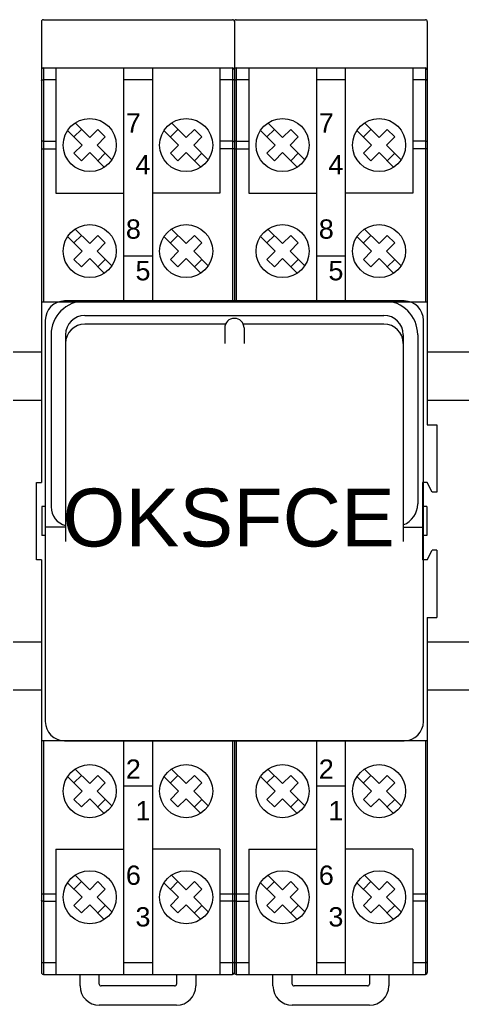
# Model space of a CAD drawing. Header units: millimetres. Extents: x 4137 to 6698, y 1400 to 3585.
# Drawn here: x 5951 to 5996.9, y 2498.6 to 2600.8 of the extents above; entities that cross this region are included whole.
import ezdxf

# ---------------------------------------------------------------- set-up
doc = ezdxf.new("R2010")
doc.units = ezdxf.units.MM
doc.layers.add('000-PI-Oprema', color=30, linetype='Continuous', lineweight=5)
doc.layers.add('002-PI-Kabelska kanalica', color=150, linetype='Continuous')
doc.styles.get("Standard").update_dxf_attribs({"font": 'arial.ttf'})

msp = doc.modelspace()

# ---------------------------------------------------------------- linework, layer by layer
at = {"layer": '000-PI-Oprema', "color": 0, "linetype": 'ByBlock', "lineweight": 0}
for p, q in [((5953.25, 2600.57), (5953.25, 2552.77)), ((5953.45, 2600.77), (5973.05, 2600.77)), ((5973.25, 2600.57), (5973.25, 2571.52)), ((5973.45, 2600.77), (5993.05, 2600.77)), ((5993.25, 2600.57), (5993.25, 2558.77)), ((5953.45, 2595.77), (5953.45, 2571.52)), ((5953.45, 2595.77), (5973.05, 2595.77)), ((5954.75, 2595.77), (5954.75, 2582.77)), ((5961.75, 2595.77), (5961.75, 2571.52)), ((5964.75, 2595.77), (5964.75, 2571.52)), ((5971.75, 2595.77), (5971.75, 2582.77)), ((5973.05, 2595.77), (5973.05, 2571.52)), ((5973.45, 2595.77), (5973.45, 2571.52)), ((5973.45, 2595.77), (5993.05, 2595.77)), ((5974.75, 2595.77), (5974.75, 2582.77)), ((5981.75, 2595.77), (5981.75, 2571.52)), ((5984.75, 2595.77), (5984.75, 2571.52)), ((5991.75, 2595.77), (5991.75, 2582.77)), ((5993.05, 2595.77), (5993.05, 2571.52)), ((5954.75, 2594.55), (5953.45, 2594.55)), ((5964.75, 2594.55), (5961.75, 2594.55)), ((5973.05, 2594.55), (5971.75, 2594.55)), ((5974.75, 2594.55), (5973.45, 2594.55)), ((5984.75, 2594.55), (5981.75, 2594.55)), ((5993.05, 2594.55), (5991.75, 2594.55)), ((5956.73, 2590.06), (5958.25, 2588.55)), ((5966.73, 2590.06), (5968.25, 2588.55)), ((5976.73, 2590.06), (5978.25, 2588.55)), ((5986.73, 2590.06), (5988.25, 2588.55)), ((5955.95, 2589.28), (5957.47, 2587.77)), ((5956.62, 2588.62), (5957.4, 2589.39)), ((5958.25, 2588.55), (5959.1, 2589.39)), ((5959.1, 2589.39), (5959.87, 2588.62)), ((5965.95, 2589.28), (5967.47, 2587.77)), ((5966.62, 2588.62), (5967.4, 2589.39)), ((5968.25, 2588.55), (5969.1, 2589.39)), ((5969.1, 2589.39), (5969.87, 2588.62)), ((5975.95, 2589.28), (5977.47, 2587.77)), ((5976.62, 2588.62), (5977.4, 2589.39)), ((5978.25, 2588.55), (5979.1, 2589.39)), ((5979.1, 2589.39), (5979.87, 2588.62)), ((5985.95, 2589.28), (5987.47, 2587.77)), ((5986.62, 2588.62), (5987.4, 2589.39)), ((5988.25, 2588.55), (5989.1, 2589.39)), ((5989.1, 2589.39), (5989.87, 2588.62)), ((5953.45, 2588.18), (5954.75, 2588.18)), ((5956.62, 2586.92), (5957.47, 2587.77)), ((5959.03, 2587.77), (5959.87, 2588.62)), ((5959.03, 2587.77), (5960.54, 2586.25)), ((5966.62, 2586.92), (5967.47, 2587.77)), ((5969.03, 2587.77), (5969.87, 2588.62)), ((5969.03, 2587.77), (5970.54, 2586.25)), ((5973.05, 2588.18), (5971.75, 2588.18)), ((5973.45, 2588.18), (5974.75, 2588.18)), ((5976.62, 2586.92), (5977.47, 2587.77)), ((5979.03, 2587.77), (5979.87, 2588.62)), ((5979.03, 2587.77), (5980.54, 2586.25)), ((5986.62, 2586.92), (5987.47, 2587.77)), ((5989.03, 2587.77), (5989.87, 2588.62)), ((5989.03, 2587.77), (5990.54, 2586.25)), ((5993.05, 2588.18), (5991.75, 2588.18)), ((5953.25, 2587.39), (5954.75, 2587.39)), ((5956.62, 2586.92), (5957.4, 2586.14)), ((5957.4, 2586.14), (5958.25, 2586.99)), ((5958.25, 2586.99), (5959.76, 2585.47)), ((5959.1, 2586.14), (5959.87, 2586.92)), ((5966.62, 2586.92), (5967.4, 2586.14)), ((5967.4, 2586.14), (5968.25, 2586.99)), ((5968.25, 2586.99), (5969.76, 2585.47)), ((5969.1, 2586.14), (5969.87, 2586.92)), ((5973.25, 2587.39), (5971.75, 2587.39)), ((5973.25, 2587.39), (5974.75, 2587.39)), ((5976.62, 2586.92), (5977.4, 2586.14)), ((5977.4, 2586.14), (5978.25, 2586.99)), ((5978.25, 2586.99), (5979.76, 2585.47)), ((5979.1, 2586.14), (5979.87, 2586.92)), ((5986.62, 2586.92), (5987.4, 2586.14)), ((5987.4, 2586.14), (5988.25, 2586.99)), ((5988.25, 2586.99), (5989.76, 2585.47)), ((5989.1, 2586.14), (5989.87, 2586.92)), ((5993.25, 2587.39), (5991.75, 2587.39)), ((5954.75, 2582.77), (5961.75, 2582.77)), ((5971.75, 2582.77), (5964.75, 2582.77)), ((5974.75, 2582.77), (5981.75, 2582.77)), ((5991.75, 2582.77), (5984.75, 2582.77)), ((5956.73, 2579.06), (5958.25, 2577.55)), ((5966.73, 2579.06), (5968.25, 2577.55)), ((5976.73, 2579.06), (5978.25, 2577.55)), ((5986.73, 2579.06), (5988.25, 2577.55)), ((5955.95, 2578.28), (5957.47, 2576.77)), ((5956.62, 2577.62), (5957.4, 2578.39)), ((5958.25, 2577.55), (5959.1, 2578.39)), ((5959.03, 2576.77), (5959.87, 2577.62)), ((5959.1, 2578.39), (5959.87, 2577.62)), ((5965.95, 2578.28), (5967.47, 2576.77)), ((5966.62, 2577.62), (5967.4, 2578.39)), ((5968.25, 2577.55), (5969.1, 2578.39)), ((5969.03, 2576.77), (5969.87, 2577.62)), ((5969.1, 2578.39), (5969.87, 2577.62)), ((5975.95, 2578.28), (5977.47, 2576.77)), ((5976.62, 2577.62), (5977.4, 2578.39)), ((5978.25, 2577.55), (5979.1, 2578.39)), ((5979.03, 2576.77), (5979.87, 2577.62)), ((5979.1, 2578.39), (5979.87, 2577.62)), ((5985.95, 2578.28), (5987.47, 2576.77)), ((5986.62, 2577.62), (5987.4, 2578.39)), ((5988.25, 2577.55), (5989.1, 2578.39)), ((5989.03, 2576.77), (5989.87, 2577.62)), ((5989.1, 2578.39), (5989.87, 2577.62)), ((5956.62, 2575.92), (5957.47, 2576.77)), ((5959.03, 2576.77), (5960.54, 2575.25)), ((5966.62, 2575.92), (5967.47, 2576.77)), ((5969.03, 2576.77), (5970.54, 2575.25)), ((5976.62, 2575.92), (5977.47, 2576.77)), ((5979.03, 2576.77), (5980.54, 2575.25)), ((5986.62, 2575.92), (5987.47, 2576.77)), ((5989.03, 2576.77), (5990.54, 2575.25)), ((5956.62, 2575.92), (5957.4, 2575.14)), ((5957.4, 2575.14), (5958.25, 2575.99)), ((5958.25, 2575.99), (5959.76, 2574.47)), ((5959.1, 2575.14), (5959.87, 2575.92)), ((5964.75, 2576.25), (5961.75, 2576.25)), ((5966.62, 2575.92), (5967.4, 2575.14)), ((5967.4, 2575.14), (5968.25, 2575.99)), ((5968.25, 2575.99), (5969.76, 2574.47)), ((5969.1, 2575.14), (5969.87, 2575.92)), ((5976.62, 2575.92), (5977.4, 2575.14)), ((5977.4, 2575.14), (5978.25, 2575.99)), ((5978.25, 2575.99), (5979.76, 2574.47)), ((5979.1, 2575.14), (5979.87, 2575.92)), ((5984.75, 2576.25), (5981.75, 2576.25)), ((5986.62, 2575.92), (5987.4, 2575.14)), ((5987.4, 2575.14), (5988.25, 2575.99)), ((5988.25, 2575.99), (5989.76, 2574.47)), ((5989.1, 2575.14), (5989.87, 2575.92)), ((5953.25, 2571.52), (5973.25, 2571.52)), ((5990.85, 2571.6), (5955.65, 2571.6)), ((5957.75, 2571.6), (5988.75, 2571.6)), ((5973.25, 2571.52), (5993.25, 2571.52)), ((5953.65, 2569.6), (5953.65, 2528)), ((5957.75, 2570.1), (5988.75, 2570.1)), ((5992.85, 2528), (5992.85, 2569.6)), ((5972.33, 2569.2), (5957.75, 2569.2)), ((5972.25, 2568.8), (5972.25, 2567.2)), ((5988.75, 2569.2), (5974.16, 2569.2)), ((5974.25, 2568.8), (5974.25, 2567.2)), ((5954.25, 2568.1), (5954.25, 2550.25)), ((5955.75, 2568.1), (5955.75, 2550.25)), ((5990.75, 2568.1), (5990.75, 2550.55)), ((5992.25, 2568.1), (5992.25, 2550.55)), ((5955.75, 2567.2), (5955.75, 2546.65)), ((5990.75, 2567.2), (5990.75, 2546.65)), ((5993.25, 2558.77), (5994.25, 2558.77)), ((5994.25, 2558.77), (5994.25, 2551.77)), ((5952.75, 2544.77), (5952.75, 2552.77)), ((5952.75, 2552.77), (5953.25, 2552.77)), ((5992.75, 2552.77), (5992.75, 2544.77)), ((5993.25, 2552.77), (5992.75, 2552.77)), ((5993.75, 2551.77), (5993.25, 2552.77)), ((5994.25, 2551.77), (5993.75, 2551.77)), ((5953.3, 2550.3), (5953.3, 2547.3)), ((5953.65, 2550.3), (5953.3, 2550.3)), ((5993.2, 2550.3), (5992.85, 2550.3)), ((5993.2, 2550.3), (5993.2, 2547.3)), ((5955.75, 2548.15), (5953.65, 2548.15)), ((5990.75, 2548.15), (5992.85, 2548.15)), ((5953.65, 2547.3), (5953.3, 2547.3)), ((5993.2, 2547.3), (5992.85, 2547.3)), ((5993.25, 2544.77), (5993.75, 2545.77)), ((5994.25, 2545.77), (5993.75, 2545.77)), ((5994.25, 2545.77), (5994.25, 2538.77)), ((5953.25, 2544.77), (5952.75, 2544.77)), ((5953.25, 2544.77), (5953.25, 2501.97)), ((5993.25, 2544.77), (5992.75, 2544.77)), ((5993.25, 2538.77), (5993.25, 2501.97)), ((5993.25, 2538.77), (5994.25, 2538.77)), ((5953.25, 2526.02), (5973.25, 2526.02)), ((5953.45, 2526.02), (5953.45, 2501.77)), ((5955.65, 2526), (5990.85, 2526)), ((5961.75, 2526.02), (5961.75, 2501.77)), ((5964.75, 2526.02), (5964.75, 2501.77)), ((5973.05, 2526.02), (5973.05, 2501.77)), ((5973.25, 2526.02), (5993.25, 2526.02)), ((5973.25, 2526.02), (5973.25, 2501.97)), ((5973.45, 2526.02), (5973.45, 2501.77)), ((5981.75, 2526.02), (5981.75, 2501.77)), ((5984.75, 2526.02), (5984.75, 2501.77)), ((5993.05, 2526.02), (5993.05, 2501.77)), ((5956.62, 2521.62), (5957.4, 2522.39)), ((5956.73, 2523.06), (5958.25, 2521.55)), ((5958.25, 2521.55), (5959.1, 2522.39)), ((5959.1, 2522.39), (5959.87, 2521.62)), ((5966.62, 2521.62), (5967.4, 2522.39)), ((5966.73, 2523.06), (5968.25, 2521.55)), ((5968.25, 2521.55), (5969.1, 2522.39)), ((5969.1, 2522.39), (5969.87, 2521.62)), ((5976.62, 2521.62), (5977.4, 2522.39)), ((5976.73, 2523.06), (5978.25, 2521.55)), ((5978.25, 2521.55), (5979.1, 2522.39)), ((5979.1, 2522.39), (5979.87, 2521.62)), ((5986.62, 2521.62), (5987.4, 2522.39)), ((5986.73, 2523.06), (5988.25, 2521.55)), ((5988.25, 2521.55), (5989.1, 2522.39)), ((5989.1, 2522.39), (5989.87, 2521.62)), ((5955.95, 2522.28), (5957.47, 2520.77)), ((5959.03, 2520.77), (5959.87, 2521.62)), ((5964.75, 2521.28), (5961.75, 2521.28)), ((5965.95, 2522.28), (5967.47, 2520.77)), ((5969.03, 2520.77), (5969.87, 2521.62)), ((5975.95, 2522.28), (5977.47, 2520.77)), ((5979.03, 2520.77), (5979.87, 2521.62)), ((5984.75, 2521.28), (5981.75, 2521.28)), ((5985.95, 2522.28), (5987.47, 2520.77)), ((5989.03, 2520.77), (5989.87, 2521.62)), ((5956.62, 2519.92), (5957.47, 2520.77)), ((5959.03, 2520.77), (5960.54, 2519.25)), ((5966.62, 2519.92), (5967.47, 2520.77)), ((5969.03, 2520.77), (5970.54, 2519.25)), ((5976.62, 2519.92), (5977.47, 2520.77)), ((5979.03, 2520.77), (5980.54, 2519.25)), ((5986.62, 2519.92), (5987.47, 2520.77)), ((5989.03, 2520.77), (5990.54, 2519.25)), ((5956.62, 2519.92), (5957.4, 2519.14)), ((5957.4, 2519.14), (5958.25, 2519.99)), ((5958.25, 2519.99), (5959.76, 2518.47)), ((5959.1, 2519.14), (5959.87, 2519.92)), ((5966.62, 2519.92), (5967.4, 2519.14)), ((5967.4, 2519.14), (5968.25, 2519.99)), ((5968.25, 2519.99), (5969.76, 2518.47)), ((5969.1, 2519.14), (5969.87, 2519.92)), ((5976.62, 2519.92), (5977.4, 2519.14)), ((5977.4, 2519.14), (5978.25, 2519.99)), ((5978.25, 2519.99), (5979.76, 2518.47)), ((5979.1, 2519.14), (5979.87, 2519.92)), ((5986.62, 2519.92), (5987.4, 2519.14)), ((5987.4, 2519.14), (5988.25, 2519.99)), ((5988.25, 2519.99), (5989.76, 2518.47)), ((5989.1, 2519.14), (5989.87, 2519.92)), ((5954.75, 2514.77), (5954.75, 2501.77)), ((5954.75, 2514.77), (5961.75, 2514.77)), ((5971.75, 2514.77), (5964.75, 2514.77)), ((5971.75, 2514.77), (5971.75, 2501.77)), ((5974.75, 2514.77), (5974.75, 2501.77)), ((5974.75, 2514.77), (5981.75, 2514.77)), ((5991.75, 2514.77), (5984.75, 2514.77)), ((5991.75, 2514.77), (5991.75, 2501.77)), ((5955.95, 2511.28), (5957.47, 2509.77)), ((5956.62, 2510.62), (5957.4, 2511.39)), ((5956.73, 2512.06), (5958.25, 2510.55)), ((5958.25, 2510.55), (5959.1, 2511.39)), ((5959.1, 2511.39), (5959.87, 2510.62)), ((5965.95, 2511.28), (5967.47, 2509.77)), ((5966.62, 2510.62), (5967.4, 2511.39)), ((5966.73, 2512.06), (5968.25, 2510.55)), ((5968.25, 2510.55), (5969.1, 2511.39)), ((5969.1, 2511.39), (5969.87, 2510.62)), ((5975.95, 2511.28), (5977.47, 2509.77)), ((5976.62, 2510.62), (5977.4, 2511.39)), ((5976.73, 2512.06), (5978.25, 2510.55)), ((5978.25, 2510.55), (5979.1, 2511.39)), ((5979.1, 2511.39), (5979.87, 2510.62)), ((5985.95, 2511.28), (5987.47, 2509.77)), ((5986.62, 2510.62), (5987.4, 2511.39)), ((5986.73, 2512.06), (5988.25, 2510.55)), ((5988.25, 2510.55), (5989.1, 2511.39)), ((5989.1, 2511.39), (5989.87, 2510.62)), ((5953.25, 2510.14), (5954.75, 2510.14)), ((5959.03, 2509.77), (5959.87, 2510.62)), ((5969.03, 2509.77), (5969.87, 2510.62)), ((5971.75, 2510.14), (5973.25, 2510.14)), ((5973.25, 2510.14), (5974.75, 2510.14)), ((5979.03, 2509.77), (5979.87, 2510.62)), ((5989.03, 2509.77), (5989.87, 2510.62)), ((5991.75, 2510.14), (5993.25, 2510.14)), ((5953.45, 2509.36), (5954.75, 2509.36)), ((5956.62, 2508.92), (5957.47, 2509.77)), ((5959.03, 2509.77), (5960.54, 2508.25)), ((5966.62, 2508.92), (5967.47, 2509.77)), ((5969.03, 2509.77), (5970.54, 2508.25)), ((5973.05, 2509.36), (5971.75, 2509.36)), ((5973.45, 2509.36), (5974.75, 2509.36)), ((5976.62, 2508.92), (5977.47, 2509.77)), ((5979.03, 2509.77), (5980.54, 2508.25)), ((5986.62, 2508.92), (5987.47, 2509.77)), ((5989.03, 2509.77), (5990.54, 2508.25)), ((5993.05, 2509.36), (5991.75, 2509.36)), ((5956.62, 2508.92), (5957.4, 2508.14)), ((5957.4, 2508.14), (5958.25, 2508.99)), ((5958.25, 2508.99), (5959.76, 2507.47)), ((5959.1, 2508.14), (5959.87, 2508.92)), ((5966.62, 2508.92), (5967.4, 2508.14)), ((5967.4, 2508.14), (5968.25, 2508.99)), ((5968.25, 2508.99), (5969.76, 2507.47)), ((5969.1, 2508.14), (5969.87, 2508.92)), ((5976.62, 2508.92), (5977.4, 2508.14)), ((5977.4, 2508.14), (5978.25, 2508.99)), ((5978.25, 2508.99), (5979.76, 2507.47)), ((5979.1, 2508.14), (5979.87, 2508.92)), ((5986.62, 2508.92), (5987.4, 2508.14)), ((5987.4, 2508.14), (5988.25, 2508.99)), ((5988.25, 2508.99), (5989.76, 2507.47)), ((5989.1, 2508.14), (5989.87, 2508.92)), ((5954.75, 2502.98), (5953.45, 2502.98)), ((5964.75, 2502.98), (5961.75, 2502.98)), ((5973.05, 2502.98), (5971.75, 2502.98)), ((5974.75, 2502.98), (5973.45, 2502.98)), ((5984.75, 2502.98), (5981.75, 2502.98)), ((5993.05, 2502.98), (5991.75, 2502.98)), ((5953.45, 2501.77), (5973.05, 2501.77)), ((5957.25, 2500.57), (5957.25, 2501.77)), ((5959.25, 2500.77), (5959.25, 2501.77)), ((5959.25, 2500.77), (5959.25, 2501.77)), ((5967.25, 2501.77), (5967.25, 2500.77)), ((5967.25, 2501.77), (5967.25, 2500.77)), ((5969.25, 2501.77), (5969.25, 2500.57)), ((5973.45, 2501.77), (5993.05, 2501.77)), ((5977.25, 2500.57), (5977.25, 2501.77)), ((5979.25, 2500.77), (5979.25, 2501.77)), ((5987.25, 2501.77), (5987.25, 2500.77)), ((5989.25, 2501.77), (5989.25, 2500.57)), ((5967.05, 2500.57), (5959.45, 2500.57)), ((5967.05, 2500.57), (5959.45, 2500.57)), ((5987.05, 2500.57), (5979.45, 2500.57)), ((5967.25, 2498.57), (5959.25, 2498.57)), ((5987.25, 2498.57), (5979.25, 2498.57))]:
    msp.add_line(p, q, dxfattribs=at)
for points in [[(5953.25, 2594.47), (5953.25, 2594.48), (5953.25, 2594.49), (5953.26, 2594.5), (5953.27, 2594.51), (5953.29, 2594.52), (5953.31, 2594.53), (5953.33, 2594.54), (5953.35, 2594.54), (5953.37, 2594.55), (5953.4, 2594.55), (5953.42, 2594.55), (5953.45, 2594.55)], [(5973.25, 2594.47), (5973.25, 2594.48), (5973.24, 2594.49), (5973.23, 2594.5), (5973.22, 2594.51), (5973.21, 2594.52), (5973.19, 2594.53), (5973.17, 2594.54), (5973.15, 2594.54), (5973.12, 2594.55), (5973.1, 2594.55), (5973.07, 2594.55), (5973.05, 2594.55)], [(5973.25, 2594.47), (5973.25, 2594.48), (5973.25, 2594.49), (5973.26, 2594.5), (5973.27, 2594.51), (5973.29, 2594.52), (5973.31, 2594.53), (5973.33, 2594.54), (5973.35, 2594.54), (5973.37, 2594.55), (5973.4, 2594.55), (5973.42, 2594.55), (5973.45, 2594.55)], [(5993.25, 2594.47), (5993.25, 2594.48), (5993.24, 2594.49), (5993.23, 2594.5), (5993.22, 2594.51), (5993.21, 2594.52), (5993.19, 2594.53), (5993.17, 2594.54), (5993.15, 2594.54), (5993.12, 2594.55), (5993.1, 2594.55), (5993.07, 2594.55), (5993.05, 2594.55)], [(5953.45, 2588.18), (5953.42, 2588.17), (5953.4, 2588.17), (5953.37, 2588.17), (5953.35, 2588.17), (5953.33, 2588.16), (5953.31, 2588.15), (5953.29, 2588.14), (5953.27, 2588.14), (5953.26, 2588.13), (5953.25, 2588.12), (5953.25, 2588.11), (5953.25, 2588.1)], [(5973.05, 2588.18), (5973.07, 2588.17), (5973.1, 2588.17), (5973.12, 2588.17), (5973.15, 2588.17), (5973.17, 2588.16), (5973.19, 2588.15), (5973.21, 2588.14), (5973.22, 2588.14), (5973.23, 2588.13), (5973.24, 2588.12), (5973.25, 2588.11), (5973.25, 2588.1)], [(5973.45, 2588.18), (5973.42, 2588.17), (5973.4, 2588.17), (5973.37, 2588.17), (5973.35, 2588.17), (5973.33, 2588.16), (5973.31, 2588.15), (5973.29, 2588.14), (5973.27, 2588.14), (5973.26, 2588.13), (5973.25, 2588.12), (5973.25, 2588.11), (5973.25, 2588.1)], [(5993.05, 2588.18), (5993.07, 2588.17), (5993.1, 2588.17), (5993.12, 2588.17), (5993.15, 2588.17), (5993.17, 2588.16), (5993.19, 2588.15), (5993.21, 2588.14), (5993.22, 2588.14), (5993.23, 2588.13), (5993.24, 2588.12), (5993.25, 2588.11), (5993.25, 2588.1)], [(5953.45, 2509.36), (5953.42, 2509.36), (5953.4, 2509.36), (5953.37, 2509.37), (5953.35, 2509.37), (5953.33, 2509.38), (5953.31, 2509.38), (5953.29, 2509.39), (5953.27, 2509.4), (5953.26, 2509.41), (5953.25, 2509.42), (5953.25, 2509.43), (5953.25, 2509.44)], [(5973.25, 2509.44), (5973.25, 2509.43), (5973.24, 2509.42), (5973.23, 2509.41), (5973.22, 2509.4), (5973.21, 2509.39), (5973.19, 2509.38), (5973.17, 2509.38), (5973.15, 2509.37), (5973.12, 2509.37), (5973.1, 2509.36), (5973.07, 2509.36), (5973.05, 2509.36)], [(5973.45, 2509.36), (5973.42, 2509.36), (5973.4, 2509.36), (5973.37, 2509.37), (5973.35, 2509.37), (5973.33, 2509.38), (5973.31, 2509.38), (5973.29, 2509.39), (5973.27, 2509.4), (5973.26, 2509.41), (5973.25, 2509.42), (5973.25, 2509.43), (5973.25, 2509.44)], [(5993.25, 2509.44), (5993.25, 2509.43), (5993.24, 2509.42), (5993.23, 2509.41), (5993.22, 2509.4), (5993.21, 2509.39), (5993.19, 2509.38), (5993.17, 2509.38), (5993.15, 2509.37), (5993.12, 2509.37), (5993.1, 2509.36), (5993.07, 2509.36), (5993.05, 2509.36)], [(5953.25, 2503.06), (5953.25, 2503.05), (5953.25, 2503.04), (5953.26, 2503.03), (5953.27, 2503.02), (5953.29, 2503.01), (5953.31, 2503.01), (5953.33, 2503), (5953.35, 2502.99), (5953.37, 2502.99), (5953.4, 2502.99), (5953.42, 2502.98), (5953.45, 2502.98)], [(5973.05, 2502.98), (5973.07, 2502.98), (5973.1, 2502.99), (5973.12, 2502.99), (5973.15, 2502.99), (5973.17, 2503), (5973.19, 2503.01), (5973.21, 2503.01), (5973.22, 2503.02), (5973.23, 2503.03), (5973.24, 2503.04), (5973.25, 2503.05), (5973.25, 2503.06)], [(5973.25, 2503.06), (5973.25, 2503.05), (5973.25, 2503.04), (5973.26, 2503.03), (5973.27, 2503.02), (5973.29, 2503.01), (5973.31, 2503.01), (5973.33, 2503), (5973.35, 2502.99), (5973.37, 2502.99), (5973.4, 2502.99), (5973.42, 2502.98), (5973.45, 2502.98)], [(5993.05, 2502.98), (5993.07, 2502.98), (5993.1, 2502.99), (5993.12, 2502.99), (5993.15, 2502.99), (5993.17, 2503), (5993.19, 2503.01), (5993.21, 2503.01), (5993.22, 2503.02), (5993.23, 2503.03), (5993.24, 2503.04), (5993.25, 2503.05), (5993.25, 2503.06)]]:
    msp.add_lwpolyline(points, dxfattribs=at)
for centre in [(5958.25, 2587.77), (5968.25, 2587.77), (5978.25, 2587.77), (5988.25, 2587.77), (5958.25, 2576.77), (5968.25, 2576.77), (5978.25, 2576.77), (5988.25, 2576.77), (5958.25, 2520.77), (5968.25, 2520.77), (5978.25, 2520.77), (5988.25, 2520.77), (5958.25, 2509.77), (5968.25, 2509.77), (5978.25, 2509.77), (5988.25, 2509.77)]:
    msp.add_circle(centre, 2.75, dxfattribs=at)
for centre, radius, start, end in [((5953.45, 2600.57), 0.2, 90, 180), ((5973.05, 2600.57), 0.2, 0, 90), ((5973.45, 2600.57), 0.2, 90, 180), ((5993.05, 2600.57), 0.2, 0, 90), ((5953.45, 2595.57), 0.2, 90, 180), ((5973.05, 2595.57), 0.2, 0, 90), ((5973.45, 2595.57), 0.2, 90, 180), ((5993.05, 2595.57), 0.2, 0, 90), ((5955.65, 2569.6), 2, 90, 180), ((5957.75, 2568.1), 3.5, 90, 180), ((5988.75, 2568.1), 3.5, 0, 90), ((5990.85, 2569.6), 2, 0, 90), ((5957.75, 2568.1), 2, 90, 180), ((5973.25, 2568.8), 1, 0, 180), ((5988.75, 2568.1), 2, 0, 90), ((5957.75, 2567.2), 2, 90, 180), ((5988.75, 2567.2), 2, 0, 90), ((5956.25, 2550.25), 2, 180, 255.5225), ((5989.95, 2550.55), 2.3, 290.3544, 0), ((5955.65, 2528), 2, 180, 270), ((5990.85, 2528), 2, 270, 0), ((5953.45, 2501.97), 0.2, 180, 270), ((5973.05, 2501.97), 0.2, 270, 0), ((5973.45, 2501.97), 0.2, 180, 270), ((5993.05, 2501.97), 0.2, 270, 0), ((5959.25, 2500.57), 2, 180, 270), ((5959.45, 2500.77), 0.2, 180, 270), ((5959.45, 2500.77), 0.2, 180, 270), ((5967.05, 2500.77), 0.2, 270, 0), ((5967.05, 2500.77), 0.2, 270, 0), ((5967.25, 2500.57), 2, 270, 0), ((5979.25, 2500.57), 2, 180, 270), ((5979.45, 2500.77), 0.2, 180, 270), ((5987.05, 2500.77), 0.2, 270, 0), ((5987.25, 2500.57), 2, 270, 0)]:
    msp.add_arc(centre, radius, start, end, dxfattribs=at)
at = {"layer": '002-PI-Kabelska kanalica', "color": 0, "linetype": 'ByBlock', "lineweight": 0, "ltscale": 0.25}
for p, q in [((5948.25, 2566.32), (5953.25, 2566.32)), ((5993.25, 2566.32), (5998.25, 2566.32)), ((5948.25, 2561.32), (5953.25, 2561.32)), ((5993.25, 2561.32), (5998.25, 2561.32)), ((5948.25, 2536.27), (5953.25, 2536.27)), ((5993.25, 2536.27), (5998.25, 2536.27)), ((5948.25, 2531.27), (5953.25, 2531.27)), ((5993.25, 2531.27), (5998.25, 2531.27))]:
    msp.add_line(p, q, dxfattribs=at)

# ---------------------------------------------------------------- texts
at = {"layer": '000-PI-Oprema', "color": 0, "linetype": 'ByBlock', "lineweight": 0, "char_height": 1.9995, "width": 2.5471}
for s, insert, attachment_point in [('{\\fArial|b0|i0|c0|p34;7}', (5962, 2591.06), 1), ('{\\fArial|b0|i0|c0|p34;7}', (5982, 2591.06), 1), ('{\\fArial|b0|i0|c0|p34;4}', (5964.55, 2586.74), 3), ('{\\fArial|b0|i0|c0|p34;4}', (5984.55, 2586.74), 3), ('{\\fArial|b0|i0|c0|p34;8}', (5962, 2580.06), 1), ('{\\fArial|b0|i0|c0|p34;8}', (5982, 2580.06), 1), ('{\\fArial|b0|i0|c0|p34;5}', (5964.55, 2575.74), 3), ('{\\fArial|b0|i0|c0|p34;5}', (5984.55, 2575.74), 3), ('{\\fArial|b0|i0|c0|p34;2}', (5962, 2524.06), 1), ('{\\fArial|b0|i0|c0|p34;2}', (5982, 2524.06), 1), ('{\\fArial|b0|i0|c0|p34;1}', (5964.55, 2519.74), 3), ('{\\fArial|b0|i0|c0|p34;1}', (5984.55, 2519.74), 3), ('{\\fArial|b0|i0|c0|p34;6}', (5962, 2513.06), 1), ('{\\fArial|b0|i0|c0|p34;6}', (5982, 2513.06), 1), ('{\\fArial|b0|i0|c0|p34;3}', (5964.55, 2508.74), 3), ('{\\fArial|b0|i0|c0|p34;3}', (5984.55, 2508.74), 3)]:
    msp.add_mtext(s, dxfattribs=dict(at, insert=insert, attachment_point=attachment_point))
at = {"layer": '000-PI-Oprema', "color": 0, "linetype": 'ByBlock', "lineweight": 0, "insert": (5972.66, 2549.1), "char_height": 6, "attachment_point": 5}
msp.add_mtext_dynamic_manual_height_columns('{\\fArial|b0|i0|c238|p34;OK}S{\\fArial|b0|i0|c238|p34;FC}E', width=44.995, gutter_width=1, heights=[10], dxfattribs=at)

doc.saveas('drawing.dxf')
